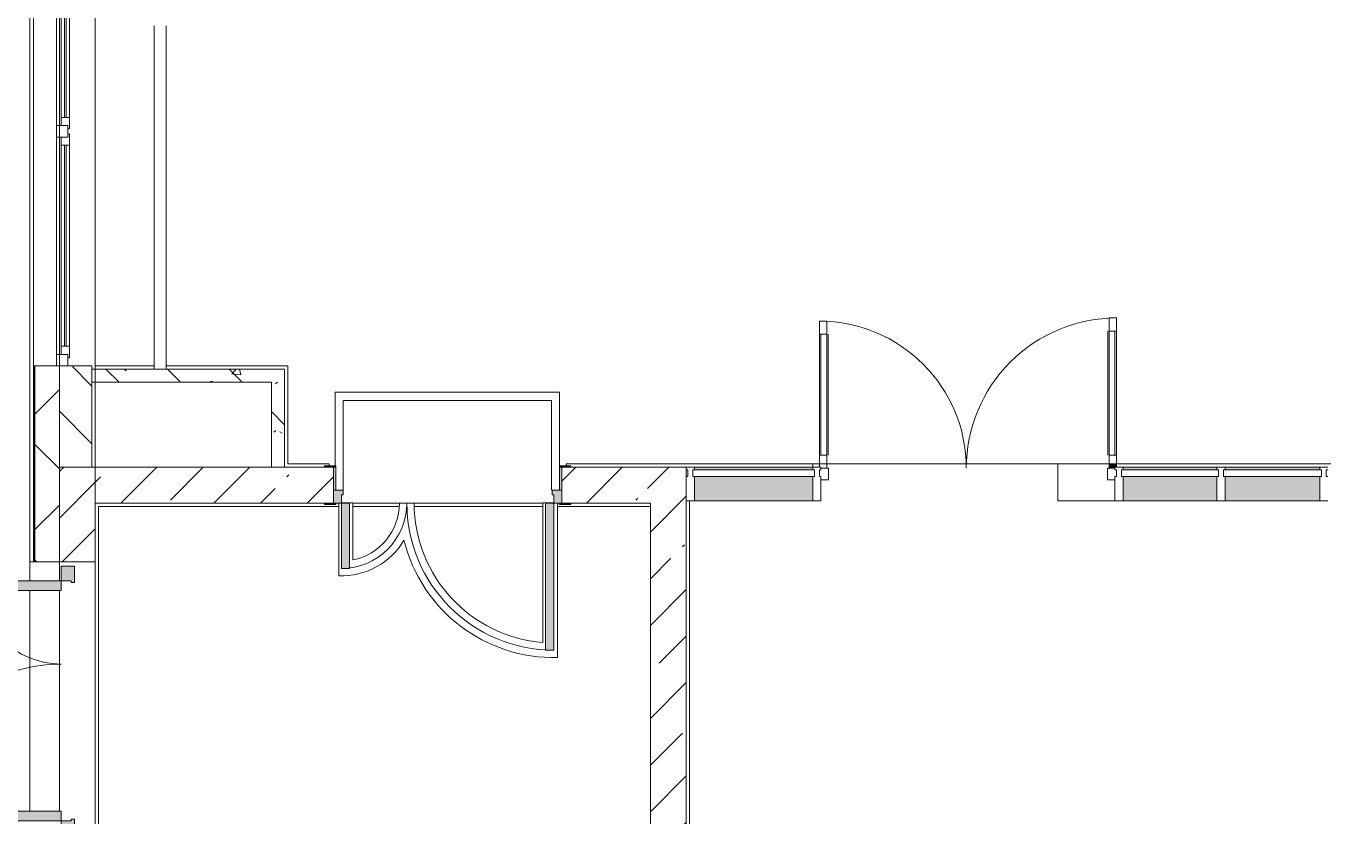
# Model space of a CAD drawing. Header units: millimetres. Extents: x 35787 to 244346, y -8553 to 29000.
# Drawn here: x 117022 to 124966, y 5765 to 10600 of the extents above; entities that cross this region are included whole.
import ezdxf

# ---------------------------------------------------------------- set-up
doc = ezdxf.new("R2010")
doc.units = ezdxf.units.MM
for name, color, linetype, lineweight, true_color in [('A-DETL-GENF-7', 7, 'Continuous', 5, 0xaaaaaa), ('A-DETL-GENF-8', 7, 'Continuous', 5, 0xe2e2e2), ('A-DOOR-3', 7, 'Continuous', 5, 0xaaaaaa), ('A-DOOR-4', 7, 'Continuous', 5, 0xe2e2e2), ('A-DOOR-FRAM-3', 7, 'Continuous', 5, 0xe2e2e2), ('A-DOOR-FRAM-4', 7, 'Continuous', 5, 0xaaaaaa), ('A-FLOR-2', 7, 'Continuous', 5, 0xaaaaaa), ('A-GLAZ-CWMG-3', 7, 'Continuous', 5, 0x383e42), ('I-WALL-8', 7, 'Continuous', 5, 0x787878)]:
    doc.layers.add(name, color=color, linetype=linetype, lineweight=lineweight, true_color=true_color)
for name, color, linetype, lineweight in [('A-GLAZ-1', 7, 'Continuous', 5), ('A-GLAZ-CURT-2', 7, 'Continuous', 5), ('A-GLAZ-CWMG-2', 7, 'Continuous', 5), ('A-WALL', 7, 'Continuous', 9), ('A-WALL-6', 7, 'Continuous', 5), ('I-WALL-7', 7, 'Continuous', 5), ('Оси', 7, 'Continuous', 9)]:
    doc.layers.add(name, color=color, linetype=linetype, lineweight=lineweight)
pattern_1 = [(45, (117336.4, 0), (-285.123, 285.123), []), (45, (117621.53, 0), (-285.123, 285.123), [504.031, -100.806, 16.764, -84.042])]
pattern_2 = [(135, (117336.4, 0), (-377.17, -377.17), [533.4, -88.9, 17.78, -88.9]), (135, (117336.4, 376.94), (-377.17, -377.17), []), (50, (117336.4, 0), (637.645, -55.787), [66.675, -733.425]), (355, (117336.4, 0), (-123.35, 668.7), [53.34, -586.74]), (100.451, (117389.54, -4.65), (514.3, 612.91), [56.665, -623.315]), (46.184, (117336.4, 177.8), (948.78, -147.15), [100.01, -1100.14]), (96.636, (117415.5, 165.5), (830.91, 866), [85, -934.97]), (351.184, (117336.4, 177.8), (830.92, 865.99), [80.01, -880.11]), (21, (117425.3, 133.35), (530.65, -357.928), [66.675, -733.425]), (326, (117425.3, 133.35), (216.31, 644.66), [53.34, -586.74]), (71.451, (117469.5, 103.5), (746.96, 286.724), [56.665, -623.315]), (37.5, (117336.4, 0), (10.8105, 295.9426), [16.764, -562.864, 16.764, -578.866, -588.962]), (37.5, (117336.4, 0), (10.8105, 295.9426), [-1175.258, 16.764, -572.198]), (7.5, (117336.4, 0), (233.869, 350.632), [16.764, -322.834, 16.764, -549.529, -224.472]), (7.5, (117336.4, 0), (233.869, 350.632), [-905.89, 16.764, -207.708]), (327.5, (117138.16, 0), (474.568, -20.051), [16.764, -205.486, 16.764, -676.656, -920.115]), (327.5, (117138.16, 0), (474.568, -20.051), [-915.67, 16.764, -903.35]), (317.5, (117049.26, 0), (518.452, 88.993), [16.764, -272.16, 16.764, -443.738, -653.415]), (317.5, (117049.26, 0), (518.452, 88.993), [-749.427, 16.764, -636.65])]

# ---------------------------------------------------------------- blocks, each defined once
blk = doc.blocks.new('120_Окно_СКБ_2Ст - 120_Окно_СКБ_2Ст 2300х2500 _мал створка справа_-22272277-1_2_2_птичка')
at = {"layer": 'A-GLAZ-1'}
for p, q in [((-1150, -127), (-1150, -57)), ((-1150, -57), (-1080, -57)), ((1150, -57), (-1150, -57)), ((-1080, -57), (-1080, -127)), ((250, -127), (250, -57)), ((250, -57), (320, -57)), ((320, -57), (320, -127)), ((1080, -127), (1080, -57)), ((1080, -57), (1150, -57)), ((1150, -57), (1150, -127)), ((-1080, -127), (-1150, -127)), ((-1150, -127), (-1100, -127)), ((-1080, -127), (-1100, -127)), ((-1100, -127), (-1100, -137)), ((-1100, -137), (270, -137)), ((270, -137), (-1100, -137)), ((250, -87), (-1080, -87)), ((-1080, -87), (-1080, -127)), ((-1030, -137), (-1030, -87)), ((-1030, -107), (200, -107)), ((200, -117), (-1030, -117)), ((200, -137), (200, -87)), ((250, -127), (250, -87)), ((320, -127), (250, -127)), ((270, -127), (250, -127)), ((270, -127), (300, -127)), ((270, -137), (270, -127)), ((320, -127), (300, -127)), ((300, -127), (300, -137)), ((300, -137), (1100, -137)), ((1100, -137), (300, -137)), ((1080, -87), (320, -87)), ((320, -87), (320, -127)), ((370, -137), (370, -87)), ((370, -107), (1030, -107)), ((1030, -117), (370, -117)), ((1030, -137), (1030, -87)), ((1080, -127), (1080, -87)), ((1150, -127), (1080, -127)), ((1100, -127), (1080, -127)), ((1100, -127), (1150, -127)), ((1100, -137), (1100, -127))]:
    blk.add_line(p, q, dxfattribs=at)
blk = doc.blocks.new('110_Дверь_СКБ_2Ст - Д-1 Лестничная клетка EIS60-24280000-1_2_2_птичка')
at = {"layer": 'A-DOOR-4'}
for points in [[(-587.5, 1010), (-637.5, 1010), (-637.5, 110), (-587.5, 110), (-587.5, 979.5)], [(662.5, 510), (612.5, 510), (612.5, 110), (662.5, 110), (662.5, 245.4)], [(697.5, 30), (702.2, -110), (712.5, -110), (712.5, 30), (702, 30)]]:
    blk.add_hatch(color=256, dxfattribs=at).paths.add_polyline_path(points)
h = blk.add_hatch(color=256, dxfattribs=at)
h.paths.add_polyline_path([(-660.8, 110), (-687.5, 105.9), (-683.4, 30), (-627.5, 31.7), (-627.5, 60), (-637.5, 60), (-637.5, 110)])
h.paths.add_polyline_path([(712.5, 110), (662.5, 109.3), (657.3, 60), (652.5, 60), (652.5, 30), (712.5, 31.7), (712.5, 109.3)])
at = {"layer": 'A-DOOR-FRAM-3'}
for points in [[(-672.5, 118), (-742.5, 118), (-742.5, 110), (-672.5, 110), (-672.5, 116.1)], [(767.5, 118), (697.5, 118), (697.5, 110), (767.5, 110)], [(-672.5, 30), (-687.5, 30), (-687.5, -110), (-672.5, -110), (-672.5, 24.8)], [(-742.5, -110), (-742.5, -118), (-672.5, -118), (-673.1, -110), (-712.5, -110)], [(702.2, -110), (697.5, -110), (702.2, -118), (767.5, -118), (767.5, -110), (712.5, -110)]]:
    blk.add_hatch(color=256, dxfattribs=at).paths.add_polyline_path(points)
at = {"layer": 'A-DOOR-3'}
for p, q in [((-637.5, 1010), (-637.5, 110)), ((-587.5, 1010), (-637.5, 1010)), ((-587.5, 110), (-587.5, 1010)), ((662.5, 510), (612.5, 510)), ((612.5, 510), (612.5, 110)), ((662.5, 110), (662.5, 510)), ((-637.5, 110), (-587.5, 110)), ((612.5, 110), (662.5, 110))]:
    blk.add_line(p, q, dxfattribs=at)
for centre, radius, start, end in [((-637.5, 110), 900, 0, 90), ((662.5, 110), 400, 90, 180)]:
    blk.add_arc(centre, radius, start, end, dxfattribs=at)
at = {"layer": 'A-DOOR-FRAM-4'}
for p, q in [((-672.5, 118), (-742.5, 118)), ((-742.5, 118), (-742.5, 110)), ((-742.5, 110), (-672.5, 110)), ((-637.5, 110), (-687.5, 110)), ((-687.5, 110), (-687.5, 30)), ((-672.5, 110), (-672.5, 118)), ((-637.5, 60), (-637.5, 110)), ((662.5, 110), (662.5, 60)), ((712.5, 110), (662.5, 110)), ((767.5, 118), (697.5, 118)), ((697.5, 118), (697.5, 110)), ((697.5, 110), (767.5, 110)), ((712.5, 30), (712.5, 110)), ((767.5, 110), (767.5, 118)), ((-687.5, 30), (-627.5, 30)), ((-672.5, 30), (-687.5, 30)), ((-687.5, 30), (-687.5, -110)), ((-672.5, -110), (-672.5, 30)), ((-627.5, 60), (-637.5, 60)), ((-627.5, 30), (-627.5, 60)), ((662.5, 60), (652.5, 60)), ((652.5, 60), (652.5, 30)), ((652.5, 30), (712.5, 30)), ((712.5, 30), (697.5, 30)), ((697.5, 30), (697.5, -110)), ((712.5, -110), (712.5, 30)), ((-672.5, -110), (-742.5, -110)), ((-742.5, -110), (-742.5, -118)), ((-742.5, -118), (-672.5, -118)), ((-687.5, -110), (-672.5, -110)), ((-672.5, -118), (-672.5, -110)), ((697.5, -110), (712.5, -110)), ((767.5, -110), (697.5, -110)), ((697.5, -110), (697.5, -118)), ((697.5, -118), (767.5, -118)), ((767.5, -118), (767.5, -110))]:
    blk.add_line(p, q, dxfattribs=at)
blk = doc.blocks.new('110_Дверь_СКБ_2Ст_Наружная - ДН-1_л__ Двухстворчатая 1350 х3200 _ЛК_ в свету с верхним остеклением 2-22796854-1_2_2_птичка')
at = {"layer": 'A-DOOR-4'}
for points in [[(-715.5, 101), (-715.5, -91), (-655.5, -91), (-655.5, 869), (-715.5, 869)], [(694.5, -79), (694.5, -91), (754.5, -91), (754.5, 419), (694.5, 419), (694.5, -12.6)]]:
    blk.add_hatch(color=256, dxfattribs=at).paths.add_polyline_path(points)
h = blk.add_hatch(color=256, dxfattribs=at)
h.paths.add_polyline_path([(-805.5, -171), (-705.5, -171), (-705.5, -151), (-715.5, -151), (-715.5, -91), (-805.5, -91)])
h.paths.add_polyline_path([(744.5, -171), (844.5, -171), (844.5, -91), (754.5, -91), (754.5, -151), (744.5, -151)])
at = {"layer": 'A-DOOR-3'}
for p, q in [((-715.5, 869), (-715.5, -91)), ((-655.5, 869), (-715.5, 869)), ((-655.5, -91), (-655.5, 869)), ((754.5, 419), (694.5, 419)), ((694.5, 419), (694.5, -91)), ((754.5, -91), (754.5, 419)), ((-715.5, -91), (-655.5, -91)), ((694.5, -91), (754.5, -91))]:
    blk.add_line(p, q, dxfattribs=at)
for centre, radius, start, end in [((-715.5, -91), 960, 0, 90), ((754.5, -91), 510, 90, 180)]:
    blk.add_arc(centre, radius, start, end, dxfattribs=at)
at = {"layer": 'A-DOOR-FRAM-4'}
for p, q in [((-715.5, -91), (-805.5, -91)), ((-805.5, -91), (-805.5, -171)), ((-715.5, -151), (-715.5, -91)), ((-705.5, -151), (-715.5, -151)), ((-705.5, -171), (-705.5, -151)), ((754.5, -151), (744.5, -151)), ((744.5, -151), (744.5, -171)), ((754.5, -91), (754.5, -151)), ((844.5, -91), (754.5, -91)), ((844.5, -171), (844.5, -91)), ((-805.5, -171), (-705.5, -171)), ((744.5, -171), (844.5, -171))]:
    blk.add_line(p, q, dxfattribs=at)
blk = doc.blocks.new('Системная панель - Стекло - 40мм-31924845-1_2_2_птичка')
at = {"layer": 'A-GLAZ-CURT-2'}
for p, q in [((300, 40), (-300, 40)), ((-300, 40), (-300, 0)), ((-300, 0), (300, 0)), ((300, 0), (300, 40))]:
    blk.add_line(p, q, dxfattribs=at)
blk = doc.blocks.new('Прямоугольный импост - Импост структурный с накладкой - 190мм-31923628-1_2_2_птичка')
at = {"layer": 'A-GLAZ-CWMG-3'}
for points in [[(7030, 7883), (7610, 7883), (7610, 7900), (7030, 7900)], [(7610, 7693), (7610, 7843), (7030, 7843), (7030, 7693), (7312, 7693)]]:
    blk.add_hatch(color=256, dxfattribs=at).paths.add_polyline_path(points)
at = {"layer": 'A-GLAZ-CWMG-2'}
for p, q in [((7030, 7900), (7610, 7900)), ((7030, 7693), (7610, 7693))]:
    blk.add_line(p, q, dxfattribs=at)
blk = doc.blocks.new('Прямоугольный импост - Импост структурный с накладкой - 190мм-31924846-1_2_2_птичка')
at = {"layer": 'A-GLAZ-CWMG-2'}
for p, q in [((-50, 0), (-50, 17)), ((-50, 17), (0, 17)), ((-40, 0), (-50, 0)), ((-40, -40), (-40, 0)), ((0, 0), (-10, 0)), ((-10, 0), (-10, -40)), ((0, 17), (0, 0)), ((-50, -190), (-50, -40)), ((-50, -40), (-40, -40)), ((-10, -40), (0, -40)), ((0, -40), (0, -190)), ((0, -190), (-50, -190))]:
    blk.add_line(p, q, dxfattribs=at)
blk = doc.blocks.new('Прямоугольный импост - Импост структурный с накладкой - 190мм-31924841-1_2_2_птичка')
at = {"layer": 'A-GLAZ-CWMG-2'}
for p, q in [((-25, 0), (-25, 17)), ((-25, 17), (25, 17)), ((-15, 0), (-25, 0)), ((-15, -40), (-15, 0)), ((25, 0), (15, 0)), ((15, 0), (15, -40)), ((25, 17), (25, 0)), ((-25, -190), (-25, -40)), ((-25, -40), (-15, -40)), ((15, -40), (25, -40)), ((25, -40), (25, -190)), ((25, -190), (-25, -190))]:
    blk.add_line(p, q, dxfattribs=at)
blk = doc.blocks.new('Прямоугольный импост - Импост структурный с накладкой - 190мм-32633541-1_2_2_птичка')
at = {"layer": 'A-GLAZ-CWMG-2'}
for p, q in [((0, 17), (-50, 17)), ((-50, 17), (-50, 0)), ((-50, 0), (-40, 0)), ((-40, 0), (-40, -40)), ((-10, -40), (-10, 0)), ((-10, 0), (0, 0)), ((-40, -40), (-50, -40)), ((-50, -40), (-50, -190)), ((0, -40), (-10, -40)), ((-50, -190), (0, -190))]:
    blk.add_line(p, q, dxfattribs=at)
blk = doc.blocks.new('Системная панель - Стекло - 40мм-31924851-1_2_2_птичка')
at = {"layer": 'A-GLAZ-CURT-2'}
for p, q in [((297.5, 40), (-297.5, 40)), ((-297.5, 40), (-297.5, 0)), ((-297.5, 0), (297.5, 0)), ((297.5, 0), (297.5, 40))]:
    blk.add_line(p, q, dxfattribs=at)
blk = doc.blocks.new('Дверь_Витражная_остекление_ - ДВН_CОШ в витраже В-6-31924853-1_2_2_птичка')
at = {"layer": 'A-DETL-GENF-8'}
blk.add_hatch(color=256, dxfattribs=at).paths.add_polyline_path([(-900, -10), (-900, -17), (-910, -17), (-910, -37), (-865, -37), (-865, -10)])
at = {"layer": 'A-DETL-GENF-7'}
for p, q in [((-900, 60), (-855, 60)), ((-855, 60), (-855, -10)), ((900, 60), (855, 60)), ((855, 60), (855, -10)), ((-910, -930), (-910, -17)), ((-910, -17), (-910, -930)), ((-865, -10), (-900, -10)), ((-865, -10), (-900, -10)), ((-855, -10), (-900, -10)), ((-865, -930), (-865, -10)), ((-865, -930), (-865, -10)), ((855, -10), (900, -10)), ((865, -10), (900, -10)), ((865, -910), (865, -10)), ((865, -10), (865, -910)), ((900, -10), (865, -10)), ((910, -910), (910, -17)), ((910, -910), (910, -17)), ((-910, -90), (-865, -90)), ((-900, -850), (-900, -90)), ((-856, -850), (-856, -90)), ((856, -830), (856, -90)), ((910, -90), (865, -90)), ((900, -830), (900, -90)), ((-910, -850), (-865, -850)), ((910, -830), (865, -830)), ((-910, -930), (-865, -930)), ((-910, -930), (-865, -930)), ((910, -910), (865, -910)), ((865, -910), (910, -910))]:
    blk.add_line(p, q, dxfattribs=at)
at = {"layer": 'A-DOOR-3'}
for p, q in [((-910, -930), (-910, -17)), ((910, -910), (910, -17))]:
    blk.add_line(p, q, dxfattribs=at)
for centre, radius, start, end in [((-910, -10), 920, 270, 0), ((910, -10), 900, 180, 270)]:
    blk.add_arc(centre, radius, start, end, dxfattribs=at)
blk = doc.blocks.new('Системная панель - Стекло - 40мм-31924990-1_2_2_птичка')
at = {"layer": 'A-GLAZ-CURT-2'}
h = blk.add_hatch(dxfattribs=at)
h.set_pattern_fill('FP_187', color=256, style=0, pattern_type=2)
h.set_pattern_definition([(225, (4642.5, 7383), (1414.2, -1414.2), [1000, -3000]), (225, (5642.5, 7883), (1414.2, -1414.2), [3000, -1000]), (225, (3642.5, 8383), (1414.2, -1414.2), [1000, -3000])])
h.paths.add_polyline_path([(-362.5, 40), (-372.5, 40), (-372.5, 0), (372.5, 0), (372.5, 40), (331.6, 40)])
for p, q in [((372.5, 40), (-372.5, 40)), ((-372.5, 40), (-372.5, 0)), ((-372.5, 0), (372.5, 0)), ((372.5, 0), (372.5, 40))]:
    blk.add_line(p, q, dxfattribs=at)
blk = doc.blocks.new('Прямоугольный импост - Импост структурный с накладкой - 190мм-23800918-1_2_2_птичка')
at = {"layer": 'A-GLAZ-CWMG-3'}
for points in [[(3812.3, 7883), (4505, 7883), (4505, 7900), (3780, 7900), (3780, 7883)], [(3805.6, 7693), (4505, 7693), (4505, 7843), (3780, 7843), (3780, 7693)]]:
    blk.add_hatch(color=256, dxfattribs=at).paths.add_polyline_path(points)
at = {"layer": 'A-GLAZ-CWMG-2'}
for p, q in [((3780, 7900), (4505, 7900)), ((3780, 7693), (4505, 7693))]:
    blk.add_line(p, q, dxfattribs=at)
blk = doc.blocks.new('Прямоугольный импост - Импост структурный с накладкой - 190мм-31923825-1_2_2_птичка')
at = {"layer": 'A-GLAZ-CWMG-3'}
for points in [[(6980, 7883), (6980, 7900), (6405, 7900), (6405, 7883)], [(6980, 7693), (6980, 7843), (6405, 7843), (6405, 7693)]]:
    blk.add_hatch(color=256, dxfattribs=at).paths.add_polyline_path(points)
at = {"layer": 'A-GLAZ-CWMG-2'}
for p, q in [((6405, 7900), (6980, 7900)), ((6405, 7693), (6980, 7693))]:
    blk.add_line(p, q, dxfattribs=at)
blk = doc.blocks.new('Прямоугольный импост - Импост структурный с накладкой - 190мм-31924844-1_2_2_птичка')
at = {"layer": 'A-GLAZ-CWMG-2'}
for p, q in [((-25, 0), (-25, 17)), ((-25, 17), (25, 17)), ((-15, 0), (-25, 0)), ((-15, -40), (-15, 0)), ((25, 0), (15, 0)), ((15, 0), (15, -40)), ((25, 17), (25, 0)), ((-25, -190), (-25, -40)), ((-25, -40), (-15, -40)), ((15, -40), (25, -40)), ((25, -40), (25, -190)), ((25, -190), (-25, -190))]:
    blk.add_line(p, q, dxfattribs=at)
blk = doc.blocks.new('Зашивка приборов отопления14 - Зашивка приборов отопления-33280456-1_2_2_птичка')
at = {"layer": 'A-WALL-6'}
for p, q in [((37471.9, 23439), (35371.9, 23439)), ((35371.9, 23079), (37471.9, 23079)), ((37471.9, 23079), (35371.9, 23079)), ((35371.9, 23004), (37471.9, 23004))]:
    blk.add_line(p, q, dxfattribs=at)

msp = doc.modelspace()

# ---------------------------------------------------------------- hatches: boundary and pattern name
at = {"layer": 'A-WALL-6'}
h = msp.add_hatch(dxfattribs=at)
h.set_pattern_fill('FP_99', color=256, style=0, pattern_type=2)
h.set_pattern_definition([(45, (117336.4, 0), (-353.553, 353.553), []), (135, (117336.4, 0), (-353.553, -353.553), [])])
h.paths.add_polyline_path([(117226.4, -100), (117226.4, 3670), (117076.4, 3670), (117076.4, -100)])
h.paths.add_polyline_path([(117076.4, 5220), (117226.4, 5220), (117226.4, 5620), (117076.4, 5620), (117076.4, 5520)])
h.paths.add_polyline_path([(117076.4, 7320), (117226.4, 7320), (117226.4, 8520), (117076.4, 8520), (117076.4, 7544.6)])
h.paths.add_polyline_path([(117137, 10820), (117226.4, 10820), (117226.4, 12220), (117076.4, 12220), (117076.4, 10820)])
h.paths.add_polyline_path([(117226.4, 13120), (117225.8, 15350), (117076.4, 15350), (117076.4, 13120), (117182.1, 13120)])
h = msp.add_hatch(dxfattribs=at)
h.set_pattern_fill('FP_91', color=256, style=0, pattern_type=2)
h.set_pattern_definition([(135, (117336.4, 0), (-176.7767, -176.7767), [])])
h.paths.add_polyline_path([(117426.4, 7900), (117426.4, 8520), (117226.4, 8520), (117226.4, 7900)])
h.paths.add_polyline_path([(117426.4, 10820), (117426.4, 10900), (117226.4, 10900), (117226.4, 10820)])
h.paths.add_polyline_path([(117226.4, 11400), (117426.4, 11400), (117426.4, 12220), (117226.4, 12220), (117226.4, 12143.8)])
h.paths.add_polyline_path([(117335.7, 13120), (117426.4, 13120), (117426.4, 14700), (117226.4, 14700), (117226.4, 13120), (117323, 13120)])
at = {"layer": 'I-WALL-7'}
h = msp.add_hatch(dxfattribs=at)
h.set_pattern_fill('FP_92', color=256, style=0, pattern_type=2)
h.set_pattern_definition(pattern_1)
h.paths.add_polyline_path([(117226.4, -100), (117446.4, -100), (117446.4, 3670), (117226.4, 3670), (117226.4, 1795.6)])
h.paths.add_polyline_path([(117226.4, 5220), (117446.4, 5220), (117446.4, 5620), (117226.4, 5620), (117226.4, 5400)])
h.paths.add_polyline_path([(117226.4, 7320), (117446.4, 7320), (117446.4, 7900), (117226.4, 7900), (117226.4, 7544.6)])
h = msp.add_hatch(dxfattribs=at)
h.set_pattern_fill('FP_92', color=256, style=0, pattern_type=2)
h.set_pattern_definition(pattern_1)
h.paths.add_polyline_path([(118142.1, 7680), (118904.6, 7680), (118904.6, 7900), (117446.4, 7900), (117446.4, 7680), (117881.4, 7680)])
h.paths.add_polyline_path([(120329.6, 7680), (120846.4, 7680), (120846.4, 7900), (120304.6, 7900), (120304.6, 7680)])
h = msp.add_hatch(dxfattribs=at)
h.set_pattern_fill('FP_92', color=256, style=0, pattern_type=2)
h.set_pattern_definition(pattern_1)
h.paths.add_polyline_path([(121066.4, 120), (121066.4, 7900), (120846.4, 7900), (120846.4, 120), (121000.1, 120)])
at = {"layer": 'I-WALL-8'}
h = msp.add_hatch(dxfattribs=at)
h.set_pattern_fill('FP_112', color=256, style=0, pattern_type=2)
h.set_pattern_definition(pattern_2)
h.paths.add_polyline_path([(117426.4, 8420), (118526.4, 8420), (118526.4, 8500), (117426.4, 8500), (117426.4, 8445.5)])
h = msp.add_hatch(dxfattribs=at)
h.set_pattern_fill('FP_112', color=256, style=0, pattern_type=2)
h.set_pattern_definition(pattern_2)
h.paths.add_polyline_path([(118606.4, 7900), (118606.4, 8500), (118526.4, 8500), (118526.4, 7900)])

# ---------------------------------------------------------------- linework, layer by layer
at = {"layer": 'A-FLOR-2'}
for p, q in [((117446.4, 10600), (117446.4, 8520)), ((117806.4, 8520), (117806.4, 10600)), ((117446.4, 8520), (117806.4, 8520)), ((117881.4, 8520), (118626.4, 8520)), ((118626.4, 8520), (118626.4, 7920)), ((118914.9, 8358.3), (118914.9, 7908)), ((120290.3, 8358.3), (118914.9, 8358.3)), ((120290.3, 7908), (120290.3, 8358.3)), ((118964.9, 7758.3), (118964.9, 8308.3)), ((118964.9, 8308.3), (120240.3, 8308.3)), ((120240.3, 8308.3), (120240.3, 7758.3)), ((118626.4, 7920), (118879.6, 7920)), ((118879.6, 7920), (118879.6, 7908)), ((120329.6, 7908), (120329.6, 7920)), ((120329.6, 7920), (133076.4, 7920)), ((121841.4, 7920), (121841.4, 7900)), ((123341.4, 7693), (123341.4, 7920)), ((118937.7, 7660), (117466.4, 7660)), ((117466.4, 7660), (117466.4, 5520)), ((118937.7, 7680), (118937.7, 7235.3)), ((119024.7, 7680.7), (118954.6, 7680.7)), ((119024.7, 7332), (119024.7, 7680.7)), ((119024.7, 7680), (119309.6, 7680)), ((119307.9, 7660), (119024.7, 7660)), ((119399.6, 7680), (119309.6, 7680)), ((119399.6, 7680), (120188, 7680)), ((120188, 7660), (119400.8, 7660)), ((120254.6, 7680.7), (120188, 7680.7)), ((120188, 7680.7), (120188, 6827.6)), ((120278, 6735.3), (120278, 7680)), ((120846.4, 7660), (120278, 7660)), ((121086.4, 7693), (121086.4, 520)), ((123691.4, 7693), (123341.4, 7693))]:
    msp.add_line(p, q, dxfattribs=at)
for centre, radius, start, end in [((118954.6, 7680), 355, 281.38448, 360), ((120254.6, 7680), 855, 180, 265.5304), ((118954.6, 7680), 445, 267.81908, 329.31464), ((120254.6, 7680), 945, 193.90489, 271.41706)]:
    msp.add_arc(centre, radius, start, end, dxfattribs=at)
at = {"layer": 'A-WALL'}
for p, q in [((117073.4, 8520), (117073.4, 7320)), ((117076.4, 8520), (117076.4, 7320)), ((117226.4, 7320), (117226.4, 8520)), ((117426.4, 8500), (117426.4, 8420)), ((117426.4, 7900), (117226.4, 7900)), ((118526.4, 7900), (118606.4, 7900))]:
    msp.add_line(p, q, dxfattribs=at)
at = {"layer": 'A-WALL-6'}
for p, q in [((117046.4, 7205), (117046.4, 15380)), ((117068.4, 15358), (117068.4, 7320)), ((117226.4, 10820), (117226.4, 8520)), ((117426.4, 8520), (117068.4, 8520)), ((117426.4, 8500), (117426.4, 8520)), ((117426.4, 7900), (117426.4, 8420)), ((117046.4, 7320), (117226.4, 7320)), ((117226.4, 7320), (117226.4, 7205)), ((117046.4, 5795), (117046.4, 7145)), ((117226.4, 7145), (117226.4, 5795))]:
    msp.add_line(p, q, dxfattribs=at)
at = {"layer": 'I-WALL-7'}
for p, q in [((117446.4, 10900), (117446.4, 8500)), ((118606.4, 8500), (117426.4, 8500)), ((118606.4, 7900), (118606.4, 8500)), ((117426.4, 8420), (118526.4, 8420)), ((117446.4, 8420), (117446.4, 7900)), ((118526.4, 8420), (118526.4, 7900)), ((118526.4, 7900), (117426.4, 7900)), ((118849.6, 7900), (118606.4, 7900)), ((121066.4, 7900), (120359.6, 7900)), ((121066.4, -100), (121066.4, 7900)), ((117446.4, 7680), (118849.6, 7680)), ((117446.4, 7680), (117446.4, 5520)), ((120359.6, 7680), (120846.4, 7680)), ((120846.4, 7680), (120846.4, 535)), ((117226.4, 7320), (117446.4, 7320)), ((117226.4, 7205), (117226.4, 7320)), ((117226.4, 5795), (117226.4, 7145))]:
    msp.add_line(p, q, dxfattribs=at)
at = {"layer": 'Оси'}
msp.add_line((117446.4, 5439), (117446.4, 15380), dxfattribs=at)

# ---------------------------------------------------------------- block references
at = {"layer": 'A-DOOR-3'}
for name, p, rotation in [('Дверь_Витражная_остекление_ - ДВН_CОШ в витраже В-6-31924853-1_2_2_птичка', (122791.4, 7883), 180), ('110_Дверь_СКБ_2Ст - Д-1 Лестничная клетка EIS60-24280000-1_2_2_птичка', (119617.1, 7790), 180), ('110_Дверь_СКБ_2Ст_Наружная - ДН-1_л__ Двухстворчатая 1350 х3200 _ЛК_ в свету с верхним остеклением 2-22796854-1_2_2_птичка', (117147.4, 6450.5), 89.99999999999991)]:
    msp.add_blockref(name, p, dxfattribs=dict(at, rotation=rotation))
at = {"layer": 'A-GLAZ-1', "rotation": 89.99999999999991}
msp.add_blockref('120_Окно_СКБ_2Ст - 120_Окно_СКБ_2Ст 2300х2500 _мал створка справа_-22272277-1_2_2_птичка', (117151.4, 9670), dxfattribs=at)
at = {"layer": 'A-GLAZ-CURT-2', "rotation": 180}
for name, p in [('Системная панель - Стекло - 40мм-31924990-1_2_2_птичка', (121478.9, 7883)), ('Системная панель - Стекло - 40мм-31924851-1_2_2_птичка', (124028.9, 7883)), ('Системная панель - Стекло - 40мм-31924845-1_2_2_птичка', (124656.4, 7883))]:
    msp.add_blockref(name, p, dxfattribs=at)
at = {"layer": 'A-GLAZ-CWMG-2', "extrusion": (0, 0, -1)}
for name, p in [('Прямоугольный импост - Импост структурный с накладкой - 190мм-31924846-1_2_2_птичка', (-121066.4, 7883)), ('Прямоугольный импост - Импост структурный с накладкой - 190мм-31924841-1_2_2_птичка', (-121866.4, 7883)), ('Прямоугольный импост - Импост структурный с накладкой - 190мм-31924841-1_2_2_птичка', (-123716.4, 7883)), ('Прямоугольный импост - Импост структурный с накладкой - 190мм-31924844-1_2_2_птичка', (-124341.4, 7883))]:
    msp.add_blockref(name, p, dxfattribs=at)
at = {"layer": 'A-GLAZ-CWMG-2'}
for name, p in [('Прямоугольный импост - Импост структурный с накладкой - 190мм-23800918-1_2_2_птичка', (117336.4, 0)), ('Прямоугольный импост - Импост структурный с накладкой - 190мм-31923825-1_2_2_птичка', (117336.4, 0)), ('Прямоугольный импост - Импост структурный с накладкой - 190мм-31923628-1_2_2_птичка', (117336.4, 0)), ('Прямоугольный импост - Импост структурный с накладкой - 190мм-32633541-1_2_2_птичка', (124996.4, 7883))]:
    msp.add_blockref(name, p, dxfattribs=at)
at = {"layer": 'A-WALL-6', "rotation": 90.0000000000001}
msp.add_blockref('Зашивка приборов отопления14 - Зашивка приборов отопления-33280456-1_2_2_птичка', (140885.4, -26871.9), dxfattribs=at)

doc.saveas('drawing.dxf')
